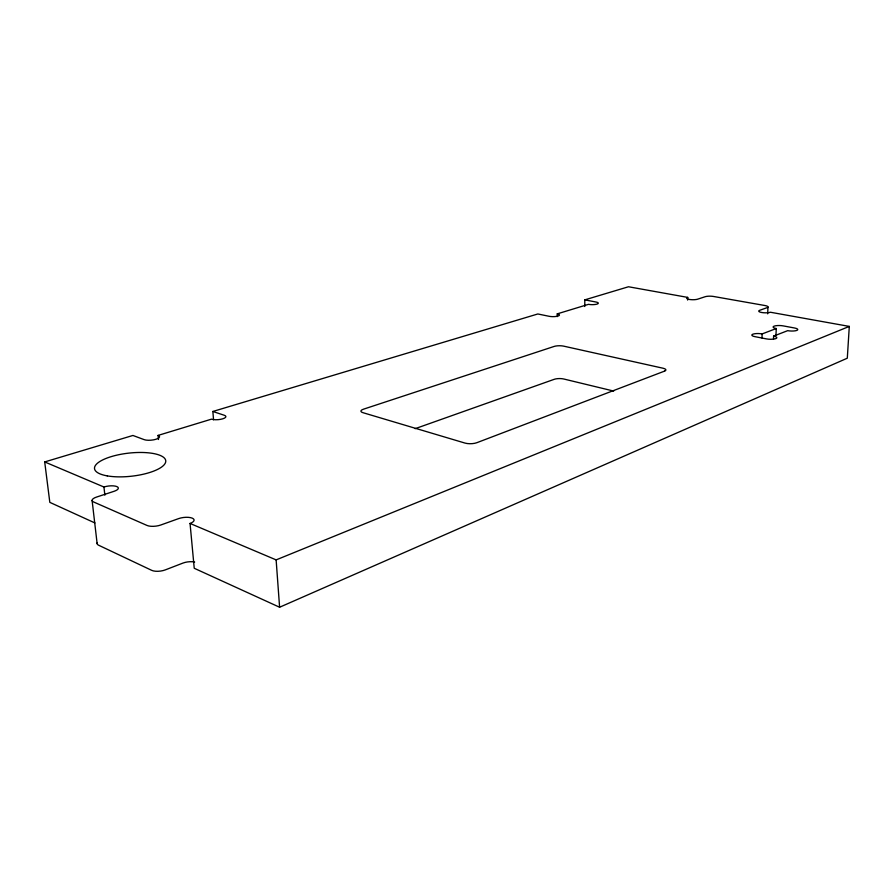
<?xml version="1.0" encoding="UTF-8"?>
<svg xmlns="http://www.w3.org/2000/svg" width="894" height="894" viewBox="0 0 894 894"><rect width="100%" height="100%" fill="white"/><g stroke="black" fill="none" stroke-linecap="round" stroke-linejoin="round"><path stroke-width="1.34" d="M584.788 306.508L584.799 299.87L628.493 286.762L687.721 297.4A6.046 1.43 0.9 0 0 689.229 299.423A6.046 1.43 0.9 0 0 697.666 299.177L705.187 296.707A6.057 1.43 1.1 0 1 713.568 296.473L765.04 305.547A6.258 1.509 1.6 0 1 767.03 307.681L759.665 310.319A6.347 1.542 1.7 0 0 761.666 312.498A6.347 1.542 1.7 0 0 770.416 312.241L849.3 326.411L847.3 358.203L279.598 607.238L194.233 568.271L190.053 523.448A9.879 3.632 -6.3 0 0 192.288 518.162A9.879 3.632 -6.3 0 0 178.621 518.609L160.853 524.979A9.946 3.621 -6.8 0 1 147.052 525.46L93.568 501.959A9.61 3.285 -7.1 0 1 96.552 497.064L114.074 491.298A9.421 3.174 -6.9 0 0 116.846 486.582A9.421 3.174 -6.9 0 0 103.939 487.006L44.7 461.93L49.818 502.361L94.932 522.956M687.654 300.071L687.721 297.4M761.967 337.943L762.146 333.92L776.271 328.534A6.638 1.676 1.9 0 1 774.092 326.154A6.638 1.676 1.9 0 1 783.189 325.885L794.554 327.997A6.683 1.699 2.1 0 1 796.856 330.4A6.683 1.699 2.1 0 1 787.67 330.668L773.612 336.11L773.489 338.848M767.678 313.828L767.98 306.955M775.947 335.451L776.271 328.534M190.053 523.448L276.134 559.89L849.3 326.411M415.185 428.662L554.302 379.291A6.739 1.989 -0.3 0 1 563.768 379L613.686 391.069M44.7 461.93L132.915 435.467L144.18 439.647A8.448 2.626 -5.7 0 0 155.891 439.289A8.448 2.626 -5.7 0 0 158.082 435.412L211.453 419.163A8.035 2.447 -4.7 0 0 222.707 418.828A8.035 2.447 -4.7 0 0 224.271 415.263L212.85 411.475L213.554 419.755M557.264 316.599L557.253 313.861L588.498 304.34A6.057 1.475 -0.1 0 0 597.024 304.105A6.057 1.475 -0.1 0 0 596.074 302.038L584.799 299.87M212.85 411.475L537.83 313.973L549.195 316.308A6.247 1.564 -0.4 0 0 558.012 316.063A6.247 1.564 -0.4 0 0 557.253 313.861M92.104 500.472L97.133 543.619M103.939 487.006L104.866 495.175M158.082 435.412L158.484 439.502M276.134 559.89L279.598 607.238M194.657 562.058A9.778 3.867 -6.9 0 0 182.89 563.097L165.368 569.869A9.845 3.867 -7.3 0 1 151.712 570.35L98.597 545.206A9.521 3.509 -7.7 0 1 97.345 542.669M773.612 336.11A6.806 1.766 1.9 0 1 775.813 338.625A6.806 1.766 1.9 0 1 766.437 338.893L754.938 336.658A6.75 1.743 1.8 0 1 752.86 334.188A6.75 1.743 1.8 0 1 762.146 333.92M664.566 371.122L476.848 442.698A8.348 2.805 -1.5 0 1 465.003 443.078L362.953 412.682A7.845 2.447 -2.8 0 1 363.456 409.195L554.135 346.436A6.794 1.855 -0.3 0 1 563.678 346.146L662.946 368.205A7.241 2.079 0.9 0 1 664.566 371.122M107.213 475.876A35.816 11.622 -6.3 0 0 165.222 463.237A35.816 11.622 -6.3 0 0 118.042 454.867A35.816 11.622 -6.3 0 0 107.213 475.876"/></g></svg>
